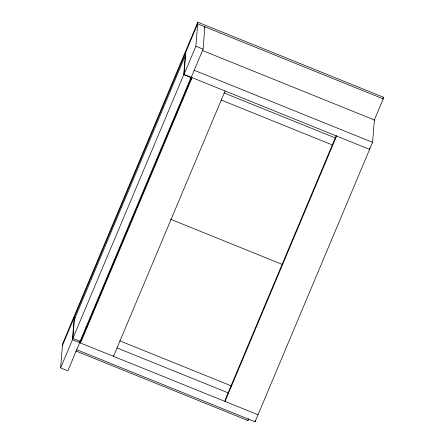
<?xml version="1.0" encoding="UTF-8"?>
<svg xmlns="http://www.w3.org/2000/svg" width="444" height="444" viewBox="0 0 444 444"><rect width="100%" height="100%" fill="white"/><g stroke="black" fill="none" stroke-linecap="round" stroke-linejoin="round"><path stroke-width="0.67" d="M79.837 340.659L79.676 342.69L67.838 370.834L60.623 367.921L62.56 343.878L197.802 22.2L383.377 97.192L383.244 98.873L374.098 120.618M60.623 367.921L72.455 339.771L74.253 317.416L75.458 317.898M72.833 338.489L74.364 319.497L185.265 55.716L183.738 74.714L72.833 338.489L80.053 341.403L190.953 77.628L183.738 74.714M113.581 355.233L113.492 356.354L225.069 90.97M369.719 148.024L369.608 149.378L184.038 74.387L185.836 52.031M184.038 74.387L195.871 46.243L197.802 22.2M191.253 77.306L203.086 49.156L204.884 26.801L204.362 28.05M75.907 351.01L247.996 420.551L248.085 419.43M76.718 349.728L255.072 421.8L255.178 420.446M255.072 421.8L372.566 142.341L374.364 119.985L202.425 50.499M62.421 345.56L197.669 23.882L383.244 98.873M191.675 77.234L80.636 341.342L80.497 343.023L192.08 77.639M336.213 135.642L225.175 399.75L225.041 401.432L336.619 136.047M382.839 98.468L383.377 97.192M247.996 420.551L248.801 418.631M195.871 46.243L203.086 49.156M194.211 70.269L372.566 142.341M189.988 79.187L191.27 79.704M224.031 92.946L335.165 137.851M187.029 86.225L188.312 86.741M221.073 99.978L332.206 144.888M170.507 219.242L282.184 264.374M85.764 327.078L87.046 327.6M119.808 340.837L231.579 386.003M116.85 347.874L228.621 393.04M72.455 339.771L258.031 414.763"/></g></svg>
